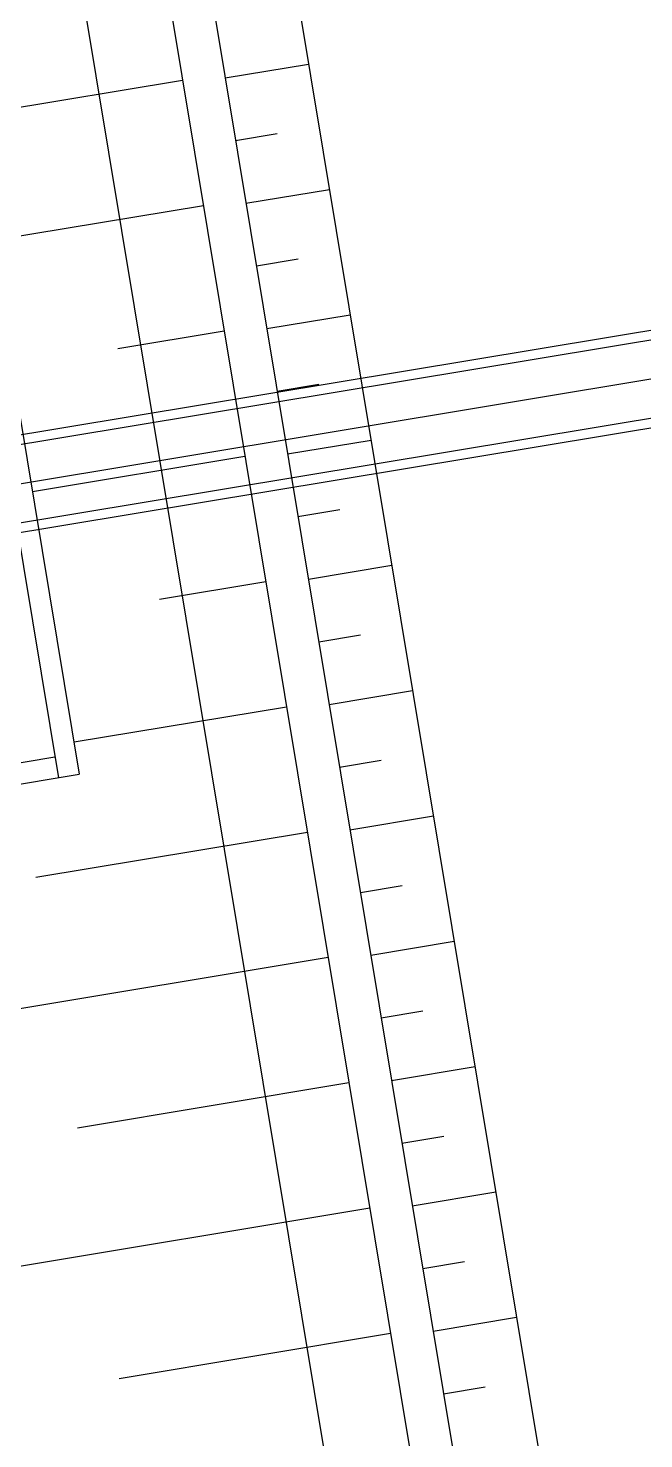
# Model space of a CAD drawing. Header units: millimetres. Extents: x -16232 to 52632, y -3739 to 20678.
# Drawn here: x 20846.6 to 21046.1, y 14484 to 14941 of the extents above; entities that cross this region are included whole.
import ezdxf

# ---------------------------------------------------------------- set-up
doc = ezdxf.new("R2010")
doc.units = ezdxf.units.MM
doc.header["$LTSCALE"] = 300
doc.header["$MEASUREMENT"] = 0
doc.layers.add('CINZA-8', color=8, linetype='Continuous')

msp = doc.modelspace()

# ---------------------------------------------------------------- linework, layer by layer
at = {"layer": 'CINZA-8'}
for p, q in [((20612.213, 14767.733), (22280.115, 15044.612)), ((20641.723, 14775.757), (22272.694, 15046.505)), ((20616.322, 14742.982), (22284.224, 15019.861)), ((20646.842, 14744.923), (22277.813, 15015.671)), ((20923.24, 15015.247), (21043.068, 14293.412)), ((20882.639, 15008.507), (21002.467, 14286.672)), ((20896.173, 15010.754), (21016.001, 14288.919)), ((20855.572, 15004.014), (20975.4, 14282.179)), ((20937.505, 14929.316), (20910.438, 14924.822)), ((20896.648, 14924.118), (20808.679, 14909.514)), ((20927.342, 14906.768), (20913.808, 14904.522)), ((20745.886, 14777.207), (21424.235, 14889.816)), ((20944.245, 14888.715), (20917.178, 14884.221)), ((20903.388, 14883.517), (20727.451, 14854.31)), ((20828.329, 14867.379), (20856.412, 14698.208)), ((20835.096, 14868.502), (20863.179, 14699.331)), ((20934.081, 14866.167), (20920.548, 14863.921)), ((20950.985, 14848.114), (20923.918, 14843.62)), ((20910.128, 14842.916), (20875.685, 14837.198)), ((20940.821, 14825.566), (20927.288, 14823.32)), ((20957.725, 14807.513), (20930.658, 14803.019)), ((20916.868, 14802.315), (20847.982, 14790.879)), ((20947.561, 14784.965), (20934.028, 14782.719)), ((20964.465, 14766.912), (20937.398, 14762.418)), ((20923.608, 14761.714), (20889.165, 14755.996)), ((20954.301, 14744.364), (20940.768, 14742.118)), ((20971.205, 14726.311), (20944.138, 14721.817)), ((20930.348, 14721.113), (20861.462, 14709.677)), ((20752.974, 14687.99), (20855.289, 14704.975)), ((20961.041, 14703.763), (20947.508, 14701.517)), ((20754.098, 14681.223), (20863.179, 14699.331)), ((20977.945, 14685.71), (20950.878, 14681.216)), ((20937.088, 14680.512), (20849.119, 14665.909)), ((20967.781, 14663.163), (20954.248, 14660.916)), ((20984.685, 14645.109), (20957.618, 14640.615)), ((20943.828, 14639.911), (20767.89, 14610.704)), ((20974.521, 14622.562), (20960.987, 14620.315)), ((20991.425, 14604.508), (20964.357, 14600.014)), ((20950.568, 14599.31), (20862.599, 14584.707)), ((20981.261, 14581.961), (20967.727, 14579.714)), ((20998.165, 14563.907), (20971.097, 14559.413)), ((20957.308, 14558.709), (20781.37, 14529.502)), ((20988.001, 14541.36), (20974.467, 14539.113)), ((21004.905, 14523.306), (20977.837, 14518.812)), ((20964.048, 14518.108), (20876.079, 14503.505)), ((20994.741, 14500.759), (20981.207, 14498.512))]:
    msp.add_line(p, q, dxfattribs=at)

doc.saveas('drawing.dxf')
